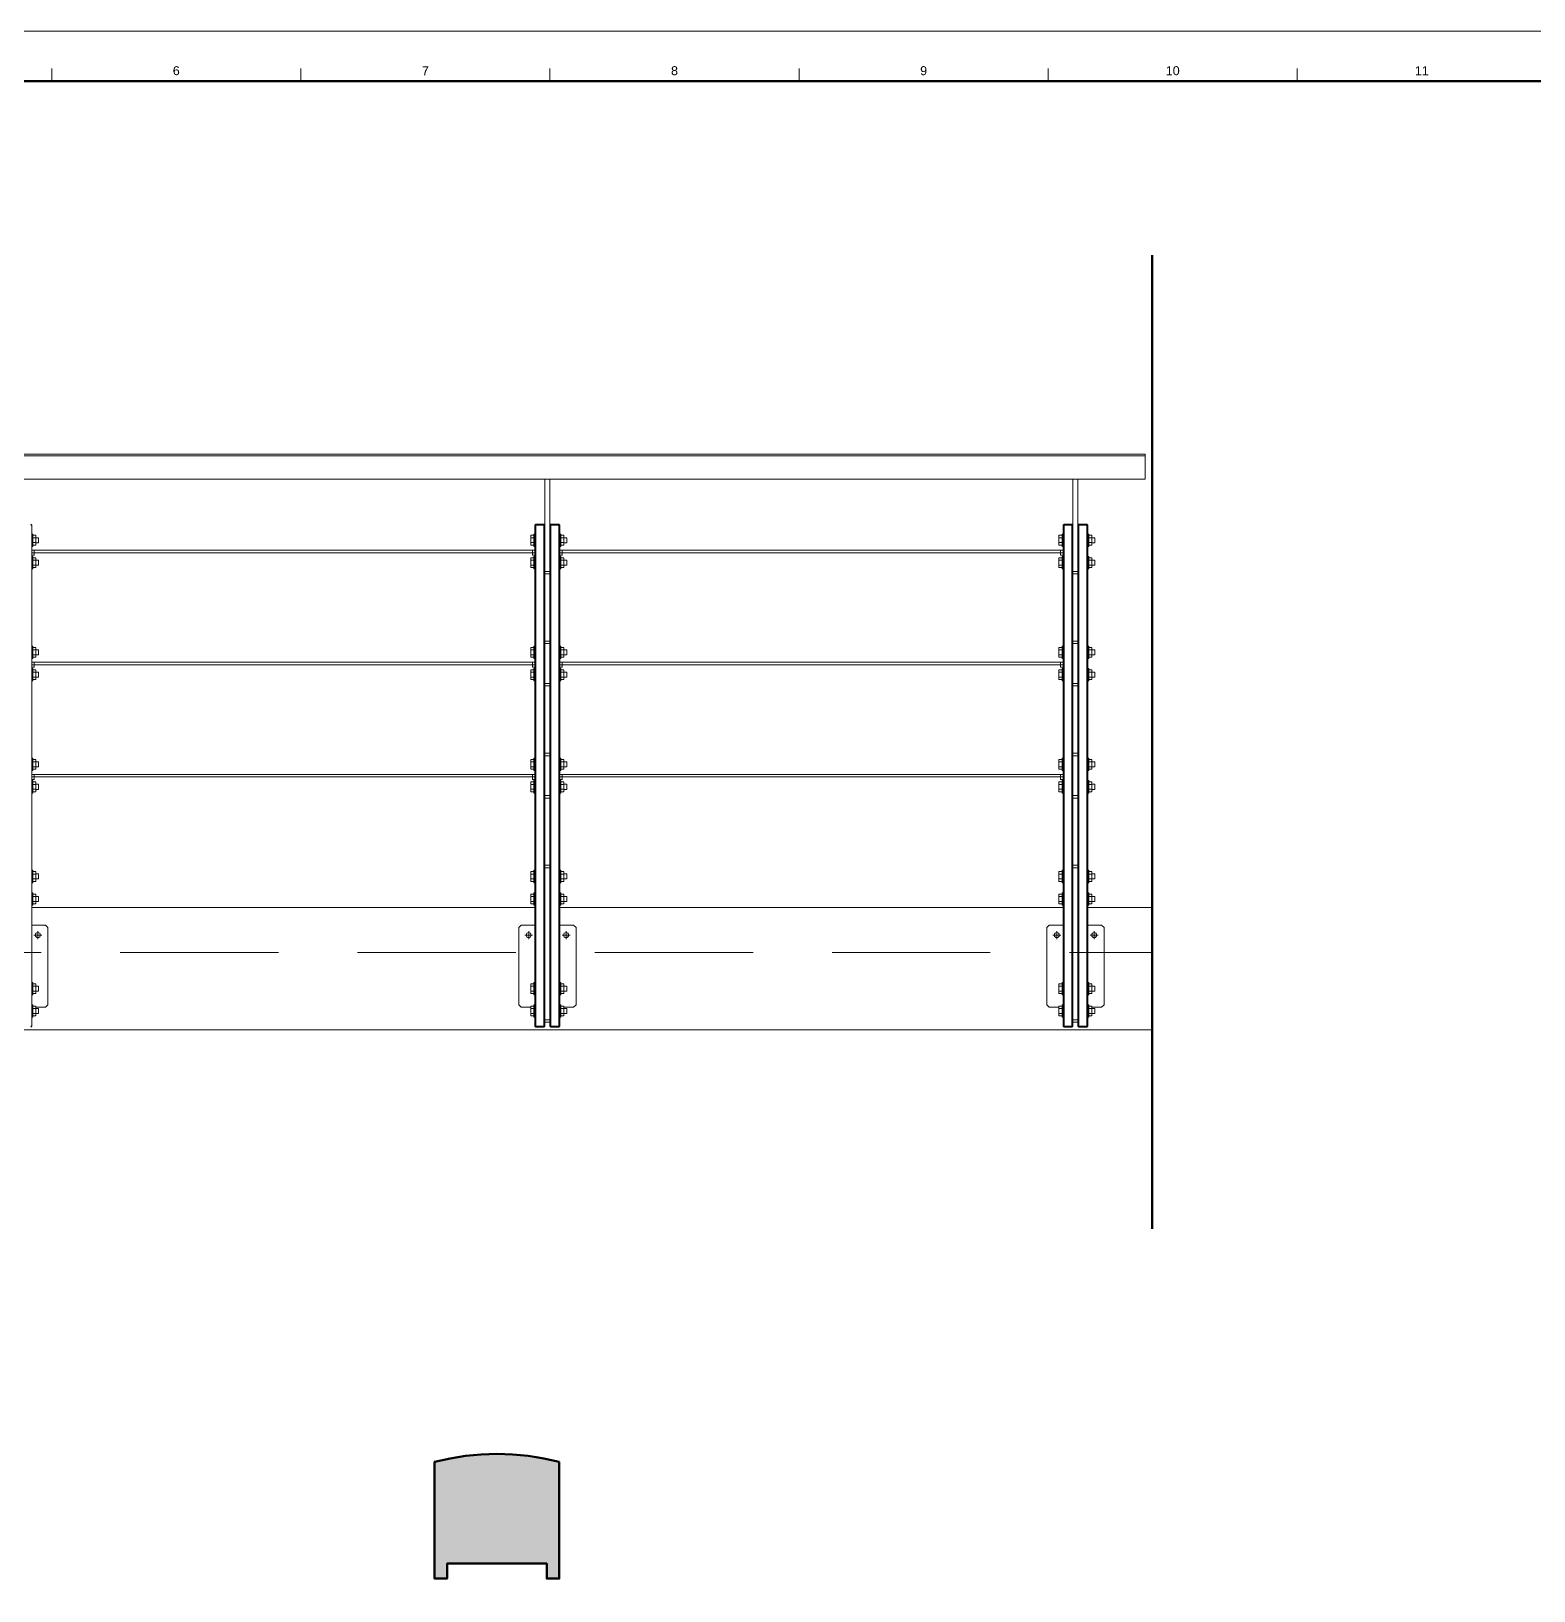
# Model space of a CAD drawing. Header units: millimetres. Extents: x -319 to 522, y -48 to 546.
# Drawn here: x -63.1 to 238.5, y 233.4 to 546.4 of the extents above; entities that cross this region are included whole.
import ezdxf
from ezdxf.enums import TextEntityAlignment as Align

# ---------------------------------------------------------------- set-up
doc = ezdxf.new("R2010")
doc.units = ezdxf.units.MM
doc.header["$LTSCALE"] = 2
doc.linetypes.add('HIDDEN', pattern=[9.525, 6.35, -3.175])
doc.layers.get('0').update_dxf_attribs({"color": 2, "true_color": 0xffff00})
for name, color, linetype, lineweight, true_color in [('010', 178, 'Continuous', 9, 0x000000), ('018', 178, 'Continuous', 18, 0x000000), ('050', 178, 'Continuous', 50, 0x000000), ('1_10front ... 013', 178, 'Continuous', 13, 0x000000), ('1_10front ... 050', 178, 'Continuous', 50, 0x000000), ('1_10front ... hd', 250, 'HIDDEN', 9, 0x323232)]:
    doc.layers.add(name, color=color, linetype=linetype, lineweight=lineweight, true_color=true_color)
doc.layers.add('G-ANNO-TEXT', color=178, linetype='Continuous', true_color=0x000000)
doc.styles.add('textstyle14', font='')
doc.styles.add('textstyle18', font='')
doc.styles.add('textstyle22', font='')
doc.styles.add('textstyle36', font='')
doc.styles.add('textstyle39', font='')
doc.styles.add('textstyle41', font='')
doc.styles.get('textstyle14').set_extended_font_data('Arial [Mono]')
doc.styles.get('textstyle18').set_extended_font_data('Arial [Mono]')
doc.styles.get('textstyle22').set_extended_font_data('Arial [Mono]')
doc.styles.get('textstyle36').set_extended_font_data('Arial [Mono]')
doc.styles.get('textstyle39').set_extended_font_data('Arial [Mono]')
doc.styles.get('textstyle41').set_extended_font_data('Arial [Mono]')

# ---------------------------------------------------------------- blocks, each defined once
blk = doc.blocks.new('title_block')
at = {"layer": '010', "color": 7, "true_color": 0xffffff}
blk.add_lwpolyline([(0, 594), (0, 0), (-841, 0), (-841, 594)], close=True, dxfattribs=at)
at = {"layer": '018', "color": 7, "true_color": 0xffffff}
for points in [[(-581, 586.5), (-581, 584)], [(-531, 586.5), (-531, 584)], [(-481, 586.5), (-481, 584)], [(-431, 586.5), (-431, 584)], [(-381, 586.5), (-381, 584)], [(-331, 586.5), (-331, 584)]]:
    blk.add_lwpolyline(points, dxfattribs=at)
at = {"layer": '050', "color": 7, "true_color": 0xffffff}
blk.add_lwpolyline([(-10, 584), (-10, 10), (-831, 10), (-831, 584)], close=True, dxfattribs=at)
at = {"layer": 'G-ANNO-TEXT'}
for s, style, p in [('6', 'textstyle22', (-556, 586.07)), ('7', 'textstyle18', (-506, 586.07)), ('8', 'textstyle14', (-456, 586.07)), ('9', 'textstyle36', (-406, 586.07)), ('10', 'textstyle39', (-356, 586.07)), ('11', 'textstyle41', (-306, 586.07))]:
    blk.add_text(s, height=1.8, dxfattribs=dict(at, style=style)).set_placement(p, align=Align.MIDDLE_CENTER)

msp = doc.modelspace()

# ---------------------------------------------------------------- hatches: boundary and pattern name
at = {"layer": '010', "true_color": 0x969696}
h = msp.add_hatch(color=252, dxfattribs=at)
edge = h.paths.add_edge_path(flags=0)
edge.add_arc((30.38, 210.84), 50, 75.5225, 104.4775)
edge.add_line((17.88, 259.25), (17.88, 235.84))
edge.add_line((17.88, 235.84), (20.38, 235.84))
edge.add_line((20.38, 235.84), (20.38, 238.84))
edge.add_line((20.38, 238.84), (40.38, 238.84))
edge.add_line((40.38, 238.84), (40.38, 235.84))
edge.add_line((40.38, 235.84), (42.88, 235.84))
edge.add_line((42.88, 235.84), (42.88, 259.25))

# ---------------------------------------------------------------- linework, layer by layer
at = {"layer": '050', "flags": 128}
msp.add_lwpolyline([(42.88, 259.25, 0.127017), (17.88, 259.25), (17.88, 235.84), (20.38, 235.84), (20.38, 238.84), (40.38, 238.84), (40.38, 235.84), (42.88, 235.84)], format="xyb", close=True, dxfattribs=at)
at = {"layer": '1_10front ... 013', "color": 0}
for p, q in [((-185.5, 461.5), (160.5, 461.5)), ((-185.5, 461.19), (160.5, 461.19)), ((160.5, 456.5), (160.5, 461.19)), ((-185.5, 456.5), (160.5, 456.5)), ((-65, 456.5), (40, 456.5)), ((-65, 456.5), (40, 456.5)), ((-65, 456.5), (40, 456.5)), ((40, 438), (40, 456.5)), ((41, 456.5), (40, 456.5)), ((41, 456.5), (146, 456.5)), ((41, 456.5), (146, 456.5)), ((41, 456.5), (146, 456.5)), ((41, 438), (41, 456.5)), ((146, 438), (146, 456.5)), ((147, 456.5), (146, 456.5)), ((147, 456.5), (160.5, 456.5)), ((147, 456.5), (160.5, 456.5)), ((147, 456.5), (160.5, 456.5)), ((147, 438), (147, 456.5)), ((160.5, 456.5), (160.5, 456.5)), ((-63, 447.3), (-63.2, 447.5)), ((-63.2, 447.3), (-63, 447.3)), ((-63, 346.7), (-63, 447.3)), ((-63, 445.5), (-62.8, 445.5)), ((-62.8, 444.25), (-62.8, 445.5)), ((-62.2, 445.24), (-62.8, 445.24)), ((-62.2, 444.74), (-62.8, 444.74)), ((-62.2, 444.74), (-62.2, 445.24)), ((-62.2, 444.75), (-61.6, 444.75)), ((-62.2, 444.74), (-62.2, 443.77)), ((-61.6, 444.75), (-61.6, 444.25)), ((37.16, 445.24), (37.8, 445.24)), ((37.16, 445.24), (37.16, 444.74)), ((37.16, 443.77), (37.16, 444.74)), ((37.16, 444.74), (37.8, 444.74)), ((37.8, 444.25), (37.8, 445.5)), ((37.8, 445.5), (38, 445.5)), ((38, 447.3), (38.2, 447.5)), ((38, 346.7), (38, 447.3)), ((38.2, 447.3), (38, 447.3)), ((38, 444.25), (38, 445.5)), ((38, 444.75), (38, 444.75)), ((38.2, 447.5), (39.8, 447.5)), ((38.2, 447.3), (38.2, 447.5)), ((38.2, 346.7), (38.2, 447.3)), ((38.2, 447.3), (39.8, 447.3)), ((39.8, 447.3), (39.8, 447.5)), ((40, 447.3), (39.8, 447.5)), ((39.8, 346.7), (39.8, 447.3)), ((39.8, 447.3), (40, 447.3)), ((41, 447.3), (41.2, 447.5)), ((41, 346.7), (41, 447.3)), ((41.2, 447.3), (41, 447.3)), ((41, 444.75), (41, 444.75)), ((42.8, 447.5), (41.2, 447.5)), ((41.2, 447.3), (41.2, 447.5)), ((42.8, 447.3), (41.2, 447.3)), ((41.2, 346.7), (41.2, 447.3)), ((43, 447.3), (42.8, 447.5)), ((42.8, 447.3), (42.8, 447.5)), ((42.8, 447.3), (43, 447.3)), ((42.8, 346.7), (42.8, 447.3)), ((43, 346.7), (43, 447.3)), ((43, 445.5), (43.2, 445.5)), ((43.2, 444.25), (43.2, 445.5)), ((43.8, 445.24), (43.2, 445.24)), ((43.8, 444.74), (43.2, 444.74)), ((43.8, 444.74), (43.8, 445.24)), ((43.8, 444.75), (44.4, 444.75)), ((43.8, 444.74), (43.8, 443.77)), ((44.4, 444.75), (44.4, 444.25)), ((143.16, 445.24), (143.8, 445.24)), ((143.16, 445.24), (143.16, 444.74)), ((143.16, 443.77), (143.16, 444.74)), ((143.16, 444.74), (143.8, 444.74)), ((143.8, 444.25), (143.8, 445.5)), ((143.8, 445.5), (144, 445.5)), ((144, 447.3), (144.2, 447.5)), ((144, 346.7), (144, 447.3)), ((144.2, 447.3), (144, 447.3)), ((144, 444.25), (144, 445.5)), ((144, 444.75), (144, 444.75)), ((144.2, 447.5), (145.8, 447.5)), ((144.2, 447.3), (144.2, 447.5)), ((144.2, 346.7), (144.2, 447.3)), ((144.2, 447.3), (145.8, 447.3)), ((145.8, 447.3), (145.8, 447.5)), ((146, 447.3), (145.8, 447.5)), ((145.8, 346.7), (145.8, 447.3)), ((145.8, 447.3), (146, 447.3)), ((147, 447.3), (147.2, 447.5)), ((147, 346.7), (147, 447.3)), ((147.2, 447.3), (147, 447.3)), ((147, 444.75), (147, 444.75)), ((148.8, 447.5), (147.2, 447.5)), ((147.2, 447.3), (147.2, 447.5)), ((148.8, 447.3), (147.2, 447.3)), ((147.2, 346.7), (147.2, 447.3)), ((149, 447.3), (148.8, 447.5)), ((148.8, 447.3), (148.8, 447.5)), ((148.8, 447.3), (149, 447.3)), ((148.8, 346.7), (148.8, 447.3)), ((149, 346.7), (149, 447.3)), ((149, 445.5), (149.2, 445.5)), ((149.2, 444.25), (149.2, 445.5)), ((149.8, 445.24), (149.2, 445.24)), ((149.8, 444.74), (149.2, 444.74)), ((149.8, 444.74), (149.8, 445.24)), ((149.8, 444.75), (150.4, 444.75)), ((149.8, 444.74), (149.8, 443.77)), ((150.4, 444.75), (150.4, 444.25)), ((-63, 443), (-62.8, 443)), ((-63, 442.25), (-62.5, 442.25)), ((-62.5, 441.75), (-63, 441.75)), ((-63, 441.25), (-63, 441.75)), ((-63, 441.75), (-62.5, 441.75)), ((-62.8, 443), (-62.8, 444.25)), ((-62.2, 443.77), (-62.8, 443.77)), ((-62.2, 443.27), (-62.8, 443.27)), ((-62.5, 442.25), (-62.5, 441.75)), ((-62.5, 441.75), (-62.5, 442.25)), ((37.5, 442.25), (-62.5, 442.25)), ((-62.5, 441.25), (-62.5, 441.75)), ((-62.5, 441.75), (37.5, 441.75)), ((-62.2, 443.27), (-62.2, 443.77)), ((-62.2, 443.75), (-61.6, 443.75)), ((-61.6, 444.25), (-61.6, 443.75)), ((37.16, 443.77), (37.8, 443.77)), ((37.16, 443.77), (37.16, 443.27)), ((37.16, 443.27), (37.8, 443.27)), ((38, 442.25), (37.5, 442.25)), ((37.5, 441.75), (37.5, 442.25)), ((37.5, 441.75), (37.5, 442.25)), ((37.5, 441.75), (38, 441.75)), ((37.5, 441.75), (37.5, 441.25)), ((38, 441.75), (37.5, 441.75)), ((37.8, 443), (37.8, 444.25)), ((37.8, 443), (38, 443)), ((38, 443), (38, 444.25)), ((38, 443.75), (38, 443.75)), ((41, 443.75), (41, 443.75)), ((41, 442.64), (41, 442.64)), ((41, 442.25), (41, 442.25)), ((41, 442.25), (41, 442.25)), ((41, 441.75), (41, 441.75)), ((41, 441.75), (41, 441.75)), ((43, 443), (43.2, 443)), ((43, 442.25), (43.5, 442.25)), ((43.5, 441.75), (43, 441.75)), ((43, 441.25), (43, 441.75)), ((43, 441.75), (43.5, 441.75)), ((43.2, 443), (43.2, 444.25)), ((43.8, 443.77), (43.2, 443.77)), ((43.8, 443.27), (43.2, 443.27)), ((43.5, 442.25), (43.5, 441.75)), ((43.5, 441.75), (43.5, 442.25)), ((143.5, 442.25), (43.5, 442.25)), ((43.5, 441.25), (43.5, 441.75)), ((43.5, 441.75), (143.5, 441.75)), ((43.8, 443.27), (43.8, 443.77)), ((43.8, 443.75), (44.4, 443.75)), ((44.4, 444.25), (44.4, 443.75)), ((143.16, 443.77), (143.8, 443.77)), ((143.16, 443.77), (143.16, 443.27)), ((143.16, 443.27), (143.8, 443.27)), ((144, 442.25), (143.5, 442.25)), ((143.5, 441.75), (143.5, 442.25)), ((143.5, 441.75), (143.5, 442.25)), ((143.5, 441.75), (144, 441.75)), ((143.5, 441.75), (143.5, 441.25)), ((144, 441.75), (143.5, 441.75)), ((143.8, 443), (143.8, 444.25)), ((143.8, 443), (144, 443)), ((144, 443), (144, 444.25)), ((144, 443.75), (144, 443.75)), ((147, 443.75), (147, 443.75)), ((147, 442.25), (147, 442.25)), ((147, 442.25), (147, 442.25)), ((147, 441.75), (147, 441.75)), ((147, 441.75), (147, 441.75)), ((149, 443), (149.2, 443)), ((149.2, 443), (149.2, 444.25)), ((149.8, 443.77), (149.2, 443.77)), ((149.8, 443.27), (149.2, 443.27)), ((149.8, 443.27), (149.8, 443.77)), ((149.8, 443.75), (150.4, 443.75)), ((150.4, 444.25), (150.4, 443.75)), ((-62.5, 441.25), (-63, 441.25)), ((-63, 441), (-62.8, 441)), ((-63, 438.5), (-62.8, 438.5)), ((-62.8, 439.76), (-62.8, 441)), ((-62.2, 440.74), (-62.8, 440.74)), ((-62.2, 440.25), (-62.8, 440.25)), ((-62.8, 438.5), (-62.8, 439.76)), ((-62.2, 439.26), (-62.8, 439.26)), ((-62.2, 438.77), (-62.8, 438.77)), ((-62.2, 440.25), (-62.2, 440.74)), ((-62.2, 440.25), (-62.2, 439.26)), ((-62.2, 440.25), (-61.6, 440.25)), ((-62.2, 438.77), (-62.2, 439.26)), ((-62.2, 439.25), (-61.6, 439.25)), ((-61.6, 440.25), (-61.6, 439.76)), ((-61.6, 439.76), (-61.6, 439.25)), ((37.16, 440.74), (37.8, 440.74)), ((37.16, 440.74), (37.16, 440.25)), ((37.16, 439.26), (37.16, 440.25)), ((37.16, 440.25), (37.8, 440.25)), ((37.16, 439.26), (37.8, 439.26)), ((37.16, 439.26), (37.16, 438.77)), ((37.16, 438.77), (37.8, 438.77)), ((37.5, 441.25), (38, 441.25)), ((37.8, 439.76), (37.8, 441)), ((37.8, 441), (38, 441)), ((37.8, 438.5), (37.8, 439.76)), ((37.8, 438.5), (38, 438.5)), ((38, 439.76), (38, 441)), ((38, 440.25), (38, 440.25)), ((38, 438.5), (38, 439.76)), ((38, 439.25), (38, 439.25)), ((41, 441.37), (41, 441.37)), ((41, 440.25), (41, 440.25)), ((41, 439.25), (41, 439.25)), ((43.5, 441.25), (43, 441.25)), ((43, 441), (43.2, 441)), ((43, 438.5), (43.2, 438.5)), ((43.2, 439.76), (43.2, 441)), ((43.8, 440.74), (43.2, 440.74)), ((43.8, 440.25), (43.2, 440.25)), ((43.2, 438.5), (43.2, 439.76)), ((43.8, 439.26), (43.2, 439.26)), ((43.8, 438.77), (43.2, 438.77)), ((43.8, 440.25), (43.8, 440.74)), ((43.8, 440.25), (43.8, 439.26)), ((43.8, 440.25), (44.4, 440.25)), ((43.8, 438.77), (43.8, 439.26)), ((43.8, 439.25), (44.4, 439.25)), ((44.4, 440.25), (44.4, 439.76)), ((44.4, 439.76), (44.4, 439.25)), ((143.16, 440.74), (143.8, 440.74)), ((143.16, 440.74), (143.16, 440.25)), ((143.16, 439.26), (143.16, 440.25)), ((143.16, 440.25), (143.8, 440.25)), ((143.16, 439.26), (143.8, 439.26)), ((143.16, 439.26), (143.16, 438.77)), ((143.16, 438.77), (143.8, 438.77)), ((143.5, 441.25), (144, 441.25)), ((143.8, 439.76), (143.8, 441)), ((143.8, 441), (144, 441)), ((143.8, 438.5), (143.8, 439.76)), ((143.8, 438.5), (144, 438.5)), ((144, 439.76), (144, 441)), ((144, 440.25), (144, 440.25)), ((144, 438.5), (144, 439.76)), ((144, 439.25), (144, 439.25)), ((147, 440.25), (147, 440.25)), ((147, 439.25), (147, 439.25)), ((149, 441), (149.2, 441)), ((149, 438.5), (149.2, 438.5)), ((149.2, 439.76), (149.2, 441)), ((149.8, 440.74), (149.2, 440.74)), ((149.8, 440.25), (149.2, 440.25)), ((149.2, 438.5), (149.2, 439.76)), ((149.8, 439.26), (149.2, 439.26)), ((149.8, 438.77), (149.2, 438.77)), ((149.8, 440.25), (149.8, 440.74)), ((149.8, 440.25), (149.8, 439.26)), ((149.8, 440.25), (150.4, 440.25)), ((149.8, 438.77), (149.8, 439.26)), ((149.8, 439.25), (150.4, 439.25)), ((150.4, 440.25), (150.4, 439.76)), ((150.4, 439.76), (150.4, 439.25)), ((40, 423.51), (40, 438)), ((41, 438), (40, 438)), ((41, 437.5), (40, 437.5)), ((41, 438), (41, 437.5)), ((146, 423.51), (146, 438)), ((147, 438), (146, 438)), ((147, 437.5), (146, 437.5)), ((147, 438), (147, 437.5)), ((-63, 423), (-62.8, 423)), ((-62.8, 421.75), (-62.8, 423)), ((-62.2, 422.74), (-62.8, 422.74)), ((-62.2, 422.25), (-62.2, 422.74)), ((37.16, 422.74), (37.8, 422.74)), ((37.16, 422.74), (37.16, 422.25)), ((37.8, 421.75), (37.8, 423)), ((37.8, 423), (38, 423)), ((38, 421.75), (38, 423)), ((40, 424), (41, 424)), ((40, 415.5), (40, 423.51)), ((40, 423.51), (41, 423.51)), ((41, 423.51), (41, 424)), ((41, 415.5), (41, 423.51)), ((43, 423), (43.2, 423)), ((43.2, 421.75), (43.2, 423)), ((43.8, 422.74), (43.2, 422.74)), ((43.8, 422.25), (43.8, 422.74)), ((143.16, 422.74), (143.8, 422.74)), ((143.16, 422.74), (143.16, 422.25)), ((143.8, 421.75), (143.8, 423)), ((143.8, 423), (144, 423)), ((144, 421.75), (144, 423)), ((146, 424), (147, 424)), ((146, 415.5), (146, 423.51)), ((146, 423.51), (147, 423.51)), ((147, 423.51), (147, 424)), ((147, 415.5), (147, 423.51)), ((149, 423), (149.2, 423)), ((149.2, 421.75), (149.2, 423)), ((149.8, 422.74), (149.2, 422.74)), ((149.8, 422.25), (149.8, 422.74)), ((-63, 420.51), (-62.8, 420.51)), ((-63, 419.76), (-62.5, 419.76)), ((-62.2, 422.25), (-62.8, 422.25)), ((-62.8, 420.51), (-62.8, 421.75)), ((-62.2, 421.26), (-62.8, 421.26)), ((-62.2, 420.77), (-62.8, 420.77)), ((-62.5, 419.76), (-62.5, 419.26)), ((-62.5, 419.26), (-62.5, 419.76)), ((37.5, 419.76), (-62.5, 419.76)), ((-62.2, 422.26), (-61.6, 422.26)), ((-62.2, 422.25), (-62.2, 421.26)), ((-62.2, 420.77), (-62.2, 421.26)), ((-62.2, 421.25), (-61.6, 421.25)), ((-61.6, 422.26), (-61.6, 421.75)), ((-61.6, 421.75), (-61.6, 421.25)), ((37.16, 421.26), (37.16, 422.25)), ((37.16, 422.25), (37.8, 422.25)), ((37.16, 421.26), (37.8, 421.26)), ((37.16, 421.26), (37.16, 420.77)), ((37.16, 420.77), (37.8, 420.77)), ((38, 419.76), (37.5, 419.76)), ((37.5, 419.26), (37.5, 419.76)), ((37.5, 419.26), (37.5, 419.76)), ((37.8, 420.51), (37.8, 421.75)), ((37.8, 420.51), (38, 420.51)), ((38, 422.26), (38, 422.26)), ((38, 420.51), (38, 421.75)), ((38, 421.25), (38, 421.25)), ((41, 422.26), (41, 422.26)), ((41, 421.25), (41, 421.25)), ((41, 420.14), (41, 420.14)), ((41, 419.76), (41, 419.76)), ((41, 419.76), (41, 419.76)), ((43, 420.51), (43.2, 420.51)), ((43, 419.76), (43.5, 419.76)), ((43.8, 422.25), (43.2, 422.25)), ((43.2, 420.51), (43.2, 421.75)), ((43.8, 421.26), (43.2, 421.26)), ((43.8, 420.77), (43.2, 420.77)), ((43.5, 419.76), (43.5, 419.26)), ((43.5, 419.26), (43.5, 419.76)), ((143.5, 419.76), (43.5, 419.76)), ((43.8, 422.26), (44.4, 422.26)), ((43.8, 422.25), (43.8, 421.26)), ((43.8, 420.77), (43.8, 421.26)), ((43.8, 421.25), (44.4, 421.25)), ((44.4, 422.26), (44.4, 421.75)), ((44.4, 421.75), (44.4, 421.25)), ((143.16, 421.26), (143.16, 422.25)), ((143.16, 422.25), (143.8, 422.25)), ((143.16, 421.26), (143.8, 421.26)), ((143.16, 421.26), (143.16, 420.77)), ((143.16, 420.77), (143.8, 420.77)), ((144, 419.76), (143.5, 419.76)), ((143.5, 419.26), (143.5, 419.76)), ((143.5, 419.26), (143.5, 419.76)), ((143.8, 420.51), (143.8, 421.75)), ((143.8, 420.51), (144, 420.51)), ((144, 422.26), (144, 422.26)), ((144, 420.51), (144, 421.75)), ((144, 421.25), (144, 421.25)), ((147, 422.26), (147, 422.26)), ((147, 421.25), (147, 421.25)), ((147, 419.76), (147, 419.76)), ((147, 419.76), (147, 419.76)), ((149, 420.51), (149.2, 420.51)), ((149.8, 422.25), (149.2, 422.25)), ((149.2, 420.51), (149.2, 421.75)), ((149.8, 421.26), (149.2, 421.26)), ((149.8, 420.77), (149.2, 420.77)), ((149.8, 422.26), (150.4, 422.26)), ((149.8, 422.25), (149.8, 421.26)), ((149.8, 420.77), (149.8, 421.26)), ((149.8, 421.25), (150.4, 421.25)), ((150.4, 422.26), (150.4, 421.75)), ((150.4, 421.75), (150.4, 421.25)), ((-62.5, 419.26), (-63, 419.26)), ((-63, 418.75), (-63, 419.26)), ((-63, 419.26), (-62.5, 419.26)), ((-62.5, 418.75), (-63, 418.75)), ((-63, 418.5), (-62.8, 418.5)), ((-62.8, 417.25), (-62.8, 418.5)), ((-62.2, 418.24), (-62.8, 418.24)), ((-62.2, 417.74), (-62.8, 417.74)), ((-62.8, 416), (-62.8, 417.25)), ((-62.2, 416.76), (-62.8, 416.76)), ((-62.5, 418.75), (-62.5, 419.26)), ((-62.5, 419.26), (37.5, 419.26)), ((-62.2, 417.74), (-62.2, 418.24)), ((-62.2, 417.75), (-61.6, 417.75)), ((-62.2, 417.74), (-62.2, 416.76)), ((-62.2, 416.27), (-62.2, 416.76)), ((-62.2, 416.76), (-61.6, 416.76)), ((-61.6, 417.75), (-61.6, 417.25)), ((-61.6, 417.25), (-61.6, 416.76)), ((37.16, 418.24), (37.8, 418.24)), ((37.16, 418.24), (37.16, 417.74)), ((37.16, 416.76), (37.16, 417.74)), ((37.16, 417.74), (37.8, 417.74)), ((37.16, 416.76), (37.8, 416.76)), ((37.16, 416.76), (37.16, 416.27)), ((37.5, 419.26), (38, 419.26)), ((37.5, 419.26), (37.5, 418.75)), ((38, 419.26), (37.5, 419.26)), ((37.5, 418.75), (38, 418.75)), ((37.8, 417.25), (37.8, 418.5)), ((37.8, 418.5), (38, 418.5)), ((37.8, 416), (37.8, 417.25)), ((38, 417.25), (38, 418.5)), ((38, 417.75), (38, 417.75)), ((38, 416), (38, 417.25)), ((38, 416.76), (38, 416.76)), ((41, 419.26), (41, 419.26)), ((41, 419.26), (41, 419.26)), ((41, 418.87), (41, 418.87)), ((41, 417.75), (41, 417.75)), ((41, 416.76), (41, 416.76)), ((43.5, 419.26), (43, 419.26)), ((43, 418.75), (43, 419.26)), ((43, 419.26), (43.5, 419.26)), ((43.5, 418.75), (43, 418.75)), ((43, 418.5), (43.2, 418.5)), ((43.2, 417.25), (43.2, 418.5)), ((43.8, 418.24), (43.2, 418.24)), ((43.8, 417.74), (43.2, 417.74)), ((43.2, 416), (43.2, 417.25)), ((43.8, 416.76), (43.2, 416.76)), ((43.5, 418.75), (43.5, 419.26)), ((43.5, 419.26), (143.5, 419.26)), ((43.8, 417.74), (43.8, 418.24)), ((43.8, 417.75), (44.4, 417.75)), ((43.8, 417.74), (43.8, 416.76)), ((43.8, 416.27), (43.8, 416.76)), ((43.8, 416.76), (44.4, 416.76)), ((44.4, 417.75), (44.4, 417.25)), ((44.4, 417.25), (44.4, 416.76)), ((143.16, 418.24), (143.8, 418.24)), ((143.16, 418.24), (143.16, 417.74)), ((143.16, 416.76), (143.16, 417.74)), ((143.16, 417.74), (143.8, 417.74)), ((143.16, 416.76), (143.8, 416.76)), ((143.16, 416.76), (143.16, 416.27)), ((143.5, 419.26), (144, 419.26)), ((143.5, 419.26), (143.5, 418.75)), ((144, 419.26), (143.5, 419.26)), ((143.5, 418.75), (144, 418.75)), ((143.8, 417.25), (143.8, 418.5)), ((143.8, 418.5), (144, 418.5)), ((143.8, 416), (143.8, 417.25)), ((144, 417.25), (144, 418.5)), ((144, 417.75), (144, 417.75)), ((144, 416), (144, 417.25)), ((144, 416.76), (144, 416.76)), ((147, 419.26), (147, 419.26)), ((147, 419.26), (147, 419.26)), ((147, 417.75), (147, 417.75)), ((147, 416.76), (147, 416.76)), ((149, 418.5), (149.2, 418.5)), ((149.2, 417.25), (149.2, 418.5)), ((149.8, 418.24), (149.2, 418.24)), ((149.8, 417.74), (149.2, 417.74)), ((149.2, 416), (149.2, 417.25)), ((149.8, 416.76), (149.2, 416.76)), ((149.8, 417.74), (149.8, 418.24)), ((149.8, 417.75), (150.4, 417.75)), ((149.8, 417.74), (149.8, 416.76)), ((149.8, 416.27), (149.8, 416.76)), ((149.8, 416.76), (150.4, 416.76)), ((150.4, 417.75), (150.4, 417.25)), ((150.4, 417.25), (150.4, 416.76)), ((-63, 416), (-62.8, 416)), ((-62.2, 416.27), (-62.8, 416.27)), ((37.16, 416.27), (37.8, 416.27)), ((37.8, 416), (38, 416)), ((40, 401), (40, 415.5)), ((40, 415.5), (41, 415.5)), ((40, 415.01), (41, 415.01)), ((41, 415.5), (41, 415.01)), ((43, 416), (43.2, 416)), ((43.8, 416.27), (43.2, 416.27)), ((143.16, 416.27), (143.8, 416.27)), ((143.8, 416), (144, 416)), ((146, 401), (146, 415.5)), ((146, 415.5), (147, 415.5)), ((146, 415.01), (147, 415.01)), ((147, 415.5), (147, 415.01)), ((149, 416), (149.2, 416)), ((149.8, 416.27), (149.2, 416.27)), ((40, 401.5), (41, 401.5)), ((40, 393), (40, 401)), ((40, 401), (41, 401)), ((41, 401), (41, 401.5)), ((41, 393), (41, 401)), ((146, 401.5), (147, 401.5)), ((146, 393), (146, 401)), ((146, 401), (147, 401)), ((147, 401), (147, 401.5)), ((147, 393), (147, 401)), ((-63, 400.5), (-62.8, 400.5)), ((-63, 398), (-62.8, 398)), ((-62.8, 399.25), (-62.8, 400.5)), ((-62.2, 400.24), (-62.8, 400.24)), ((-62.2, 399.75), (-62.8, 399.75)), ((-62.8, 398), (-62.8, 399.25)), ((-62.2, 398.76), (-62.8, 398.76)), ((-62.2, 398.27), (-62.8, 398.27)), ((-62.2, 399.75), (-62.2, 400.24)), ((-62.2, 399.75), (-62.2, 398.76)), ((-62.2, 399.75), (-61.6, 399.75)), ((-62.2, 398.27), (-62.2, 398.76)), ((-62.2, 398.76), (-61.6, 398.76)), ((-61.6, 399.75), (-61.6, 399.25)), ((-61.6, 399.25), (-61.6, 398.76)), ((37.16, 400.24), (37.8, 400.24)), ((37.16, 400.24), (37.16, 399.75)), ((37.16, 398.76), (37.16, 399.75)), ((37.16, 399.75), (37.8, 399.75)), ((37.16, 398.76), (37.8, 398.76)), ((37.16, 398.76), (37.16, 398.27)), ((37.16, 398.27), (37.8, 398.27)), ((37.8, 399.25), (37.8, 400.5)), ((37.8, 400.5), (38, 400.5)), ((37.8, 398), (37.8, 399.25)), ((37.8, 398), (38, 398)), ((38, 399.25), (38, 400.5)), ((38, 399.75), (38, 399.75)), ((38, 398), (38, 399.25)), ((38, 398.76), (38, 398.76)), ((41, 399.75), (41, 399.75)), ((41, 398.76), (41, 398.76)), ((41, 397.64), (41, 397.64)), ((43, 400.5), (43.2, 400.5)), ((43, 398), (43.2, 398)), ((43.2, 399.25), (43.2, 400.5)), ((43.8, 400.24), (43.2, 400.24)), ((43.8, 399.75), (43.2, 399.75)), ((43.2, 398), (43.2, 399.25)), ((43.8, 398.76), (43.2, 398.76)), ((43.8, 398.27), (43.2, 398.27)), ((43.8, 399.75), (43.8, 400.24)), ((43.8, 399.75), (43.8, 398.76)), ((43.8, 399.75), (44.4, 399.75)), ((43.8, 398.27), (43.8, 398.76)), ((43.8, 398.76), (44.4, 398.76)), ((44.4, 399.75), (44.4, 399.25)), ((44.4, 399.25), (44.4, 398.76)), ((143.16, 400.24), (143.8, 400.24)), ((143.16, 400.24), (143.16, 399.75)), ((143.16, 398.76), (143.16, 399.75)), ((143.16, 399.75), (143.8, 399.75)), ((143.16, 398.76), (143.8, 398.76)), ((143.16, 398.76), (143.16, 398.27)), ((143.16, 398.27), (143.8, 398.27)), ((143.8, 399.25), (143.8, 400.5)), ((143.8, 400.5), (144, 400.5)), ((143.8, 398), (143.8, 399.25)), ((143.8, 398), (144, 398)), ((144, 399.25), (144, 400.5)), ((144, 399.75), (144, 399.75)), ((144, 398), (144, 399.25)), ((144, 398.76), (144, 398.76)), ((147, 399.75), (147, 399.75)), ((147, 398.76), (147, 398.76)), ((149, 400.5), (149.2, 400.5)), ((149, 398), (149.2, 398)), ((149.2, 399.25), (149.2, 400.5)), ((149.8, 400.24), (149.2, 400.24)), ((149.8, 399.75), (149.2, 399.75)), ((149.2, 398), (149.2, 399.25)), ((149.8, 398.76), (149.2, 398.76)), ((149.8, 398.27), (149.2, 398.27)), ((149.8, 399.75), (149.8, 400.24)), ((149.8, 399.75), (149.8, 398.76)), ((149.8, 399.75), (150.4, 399.75)), ((149.8, 398.27), (149.8, 398.76)), ((149.8, 398.76), (150.4, 398.76)), ((150.4, 399.75), (150.4, 399.25)), ((150.4, 399.25), (150.4, 398.76)), ((-63, 397.25), (-62.5, 397.25)), ((-62.5, 396.75), (-63, 396.75)), ((-63, 396.25), (-63, 396.75)), ((-63, 396.75), (-62.5, 396.75)), ((-62.5, 396.25), (-63, 396.25)), ((-63, 396.01), (-62.8, 396.01)), ((-62.8, 394.76), (-62.8, 396.01)), ((-62.2, 395.74), (-62.8, 395.74)), ((-62.2, 395.25), (-62.8, 395.25)), ((-62.8, 393.51), (-62.8, 394.76)), ((-62.5, 397.25), (-62.5, 396.75)), ((-62.5, 396.75), (-62.5, 397.25)), ((37.5, 397.25), (-62.5, 397.25)), ((-62.5, 396.25), (-62.5, 396.75)), ((-62.5, 396.75), (37.5, 396.75)), ((-62.2, 395.25), (-62.2, 395.74)), ((-62.2, 395.26), (-61.6, 395.26)), ((-62.2, 395.25), (-62.2, 394.26)), ((-61.6, 395.26), (-61.6, 394.76)), ((-61.6, 394.76), (-61.6, 394.25)), ((37.16, 395.74), (37.8, 395.74)), ((37.16, 395.74), (37.16, 395.25)), ((37.16, 394.26), (37.16, 395.25)), ((37.16, 395.25), (37.8, 395.25)), ((38, 397.25), (37.5, 397.25)), ((37.5, 396.75), (37.5, 397.25)), ((37.5, 396.75), (37.5, 397.25)), ((37.5, 396.75), (38, 396.75)), ((37.5, 396.75), (37.5, 396.25)), ((38, 396.75), (37.5, 396.75)), ((37.5, 396.25), (38, 396.25)), ((37.8, 394.76), (37.8, 396.01)), ((37.8, 396.01), (38, 396.01)), ((37.8, 393.51), (37.8, 394.76)), ((38, 394.76), (38, 396.01)), ((38, 395.26), (38, 395.26)), ((38, 393.51), (38, 394.76)), ((41, 397.25), (41, 397.25)), ((41, 397.25), (41, 397.25)), ((41, 396.75), (41, 396.75)), ((41, 396.75), (41, 396.75)), ((41, 396.37), (41, 396.37)), ((41, 395.26), (41, 395.26)), ((43, 397.25), (43.5, 397.25)), ((43.5, 396.75), (43, 396.75)), ((43, 396.25), (43, 396.75)), ((43, 396.75), (43.5, 396.75)), ((43.5, 396.25), (43, 396.25)), ((43, 396.01), (43.2, 396.01)), ((43.2, 394.76), (43.2, 396.01)), ((43.8, 395.74), (43.2, 395.74)), ((43.8, 395.25), (43.2, 395.25)), ((43.2, 393.51), (43.2, 394.76)), ((43.5, 397.25), (43.5, 396.75)), ((43.5, 396.75), (43.5, 397.25)), ((143.5, 397.25), (43.5, 397.25)), ((43.5, 396.25), (43.5, 396.75)), ((43.5, 396.75), (143.5, 396.75)), ((43.8, 395.25), (43.8, 395.74)), ((43.8, 395.26), (44.4, 395.26)), ((43.8, 395.25), (43.8, 394.26)), ((44.4, 395.26), (44.4, 394.76)), ((44.4, 394.76), (44.4, 394.25)), ((143.16, 395.74), (143.8, 395.74)), ((143.16, 395.74), (143.16, 395.25)), ((143.16, 394.26), (143.16, 395.25)), ((143.16, 395.25), (143.8, 395.25)), ((144, 397.25), (143.5, 397.25)), ((143.5, 396.75), (143.5, 397.25)), ((143.5, 396.75), (143.5, 397.25)), ((143.5, 396.75), (144, 396.75)), ((143.5, 396.75), (143.5, 396.25)), ((144, 396.75), (143.5, 396.75)), ((143.5, 396.25), (144, 396.25)), ((143.8, 394.76), (143.8, 396.01)), ((143.8, 396.01), (144, 396.01)), ((143.8, 393.51), (143.8, 394.76)), ((144, 394.76), (144, 396.01)), ((144, 395.26), (144, 395.26)), ((144, 393.51), (144, 394.76)), ((147, 397.25), (147, 397.25)), ((147, 397.25), (147, 397.25)), ((147, 396.75), (147, 396.75)), ((147, 396.75), (147, 396.75)), ((147, 395.26), (147, 395.26)), ((149, 396.01), (149.2, 396.01)), ((149.2, 394.76), (149.2, 396.01)), ((149.8, 395.74), (149.2, 395.74)), ((149.8, 395.25), (149.2, 395.25)), ((149.2, 393.51), (149.2, 394.76)), ((149.8, 395.25), (149.8, 395.74)), ((149.8, 395.26), (150.4, 395.26)), ((149.8, 395.25), (149.8, 394.26)), ((150.4, 395.26), (150.4, 394.76)), ((150.4, 394.76), (150.4, 394.25)), ((-63, 393.51), (-62.8, 393.51)), ((-62.2, 394.26), (-62.8, 394.26)), ((-62.2, 393.77), (-62.8, 393.77)), ((-62.2, 393.77), (-62.2, 394.26)), ((-62.2, 394.25), (-61.6, 394.25)), ((37.16, 394.26), (37.8, 394.26)), ((37.16, 394.26), (37.16, 393.77)), ((37.16, 393.77), (37.8, 393.77)), ((37.8, 393.51), (38, 393.51)), ((38, 394.25), (38, 394.25)), ((40, 378.51), (40, 393)), ((40, 393), (41, 393)), ((40, 392.5), (41, 392.5)), ((41, 394.25), (41, 394.25)), ((41, 393), (41, 392.5)), ((43, 393.51), (43.2, 393.51)), ((43.8, 394.26), (43.2, 394.26)), ((43.8, 393.77), (43.2, 393.77)), ((43.8, 393.77), (43.8, 394.26)), ((43.8, 394.25), (44.4, 394.25)), ((143.16, 394.26), (143.8, 394.26)), ((143.16, 394.26), (143.16, 393.77)), ((143.16, 393.77), (143.8, 393.77)), ((143.8, 393.51), (144, 393.51)), ((144, 394.25), (144, 394.25)), ((146, 378.51), (146, 393)), ((146, 393), (147, 393)), ((146, 392.5), (147, 392.5)), ((147, 394.25), (147, 394.25)), ((147, 393), (147, 392.5)), ((149, 393.51), (149.2, 393.51)), ((149.8, 394.26), (149.2, 394.26)), ((149.8, 393.77), (149.2, 393.77)), ((149.8, 393.77), (149.8, 394.26)), ((149.8, 394.25), (150.4, 394.25)), ((40, 379.01), (41, 379.01)), ((41, 378.51), (41, 379.01)), ((146, 379.01), (147, 379.01)), ((147, 378.51), (147, 379.01)), ((-63, 378.01), (-62.8, 378.01)), ((-62.8, 376.76), (-62.8, 378.01)), ((-62.2, 377.74), (-62.8, 377.74)), ((-62.2, 377.25), (-62.8, 377.25)), ((-62.8, 375.51), (-62.8, 376.76)), ((-62.2, 376.26), (-62.8, 376.26)), ((-62.2, 375.77), (-62.8, 375.77)), ((-62.2, 377.25), (-62.2, 377.74)), ((-62.2, 377.26), (-61.6, 377.26)), ((-62.2, 377.25), (-62.2, 376.26)), ((-62.2, 375.77), (-62.2, 376.26)), ((-62.2, 376.26), (-61.6, 376.26)), ((-61.6, 377.26), (-61.6, 376.76)), ((-61.6, 376.76), (-61.6, 376.26)), ((37.16, 377.74), (37.8, 377.74)), ((37.16, 377.74), (37.16, 377.25)), ((37.16, 376.26), (37.16, 377.25)), ((37.16, 377.25), (37.8, 377.25)), ((37.16, 376.26), (37.8, 376.26)), ((37.16, 376.26), (37.16, 375.77)), ((37.16, 375.77), (37.8, 375.77)), ((37.8, 376.76), (37.8, 378.01)), ((37.8, 378.01), (38, 378.01)), ((37.8, 375.51), (37.8, 376.76)), ((38, 376.76), (38, 378.01)), ((38, 377.26), (38, 377.26)), ((38, 375.51), (38, 376.76)), ((38, 376.26), (38, 376.26)), ((40, 348.01), (40, 378.51)), ((40, 378.51), (41, 378.51)), ((41, 348.01), (41, 378.51)), ((41, 377.26), (41, 377.26)), ((41, 376.26), (41, 376.26)), ((43, 378.01), (43.2, 378.01)), ((43.2, 376.76), (43.2, 378.01)), ((43.8, 377.74), (43.2, 377.74)), ((43.8, 377.25), (43.2, 377.25)), ((43.2, 375.51), (43.2, 376.76)), ((43.8, 376.26), (43.2, 376.26)), ((43.8, 375.77), (43.2, 375.77)), ((43.8, 377.25), (43.8, 377.74)), ((43.8, 377.26), (44.4, 377.26)), ((43.8, 377.25), (43.8, 376.26)), ((43.8, 375.77), (43.8, 376.26)), ((43.8, 376.26), (44.4, 376.26)), ((44.4, 377.26), (44.4, 376.76)), ((44.4, 376.76), (44.4, 376.26)), ((143.16, 377.74), (143.8, 377.74)), ((143.16, 377.74), (143.16, 377.25)), ((143.16, 376.26), (143.16, 377.25)), ((143.16, 377.25), (143.8, 377.25)), ((143.16, 376.26), (143.8, 376.26)), ((143.16, 376.26), (143.16, 375.77)), ((143.16, 375.77), (143.8, 375.77)), ((143.8, 376.76), (143.8, 378.01)), ((143.8, 378.01), (144, 378.01)), ((143.8, 375.51), (143.8, 376.76)), ((144, 376.76), (144, 378.01)), ((144, 377.26), (144, 377.26)), ((144, 375.51), (144, 376.76)), ((144, 376.26), (144, 376.26)), ((146, 348.01), (146, 378.51)), ((146, 378.51), (147, 378.51)), ((147, 348.01), (147, 378.51)), ((147, 377.26), (147, 377.26)), ((147, 376.26), (147, 376.26)), ((149, 378.01), (149.2, 378.01)), ((149.2, 376.76), (149.2, 378.01)), ((149.8, 377.74), (149.2, 377.74)), ((149.8, 377.25), (149.2, 377.25)), ((149.2, 375.51), (149.2, 376.76)), ((149.8, 376.26), (149.2, 376.26)), ((149.8, 375.77), (149.2, 375.77)), ((149.8, 377.25), (149.8, 377.74)), ((149.8, 377.26), (150.4, 377.26)), ((149.8, 377.25), (149.8, 376.26)), ((149.8, 375.77), (149.8, 376.26)), ((149.8, 376.26), (150.4, 376.26)), ((150.4, 377.26), (150.4, 376.76)), ((150.4, 376.76), (150.4, 376.26)), ((-63, 375.51), (-62.8, 375.51)), ((-63, 373.5), (-62.8, 373.5)), ((-62.8, 372.25), (-62.8, 373.5)), ((-62.2, 373.24), (-62.8, 373.24)), ((-62.2, 372.74), (-62.8, 372.74)), ((-62.2, 372.74), (-62.2, 373.24)), ((-62.2, 372.75), (-61.6, 372.75)), ((-62.2, 372.74), (-62.2, 371.76)), ((-61.6, 372.75), (-61.6, 372.25)), ((37.16, 373.24), (37.8, 373.24)), ((37.16, 373.24), (37.16, 372.74)), ((37.16, 371.76), (37.16, 372.74)), ((37.16, 372.74), (37.8, 372.74)), ((37.8, 375.51), (38, 375.51)), ((37.8, 372.25), (37.8, 373.5)), ((37.8, 373.5), (38, 373.5)), ((38, 372.25), (38, 373.5)), ((38, 372.75), (38, 372.75)), ((41, 372.75), (41, 372.75)), ((43, 375.51), (43.2, 375.51)), ((43, 373.5), (43.2, 373.5)), ((43.2, 372.25), (43.2, 373.5)), ((43.8, 373.24), (43.2, 373.24)), ((43.8, 372.74), (43.2, 372.74)), ((43.8, 372.74), (43.8, 373.24)), ((43.8, 372.75), (44.4, 372.75)), ((43.8, 372.74), (43.8, 371.76)), ((44.4, 372.75), (44.4, 372.25)), ((143.16, 373.24), (143.8, 373.24)), ((143.16, 373.24), (143.16, 372.74)), ((143.16, 371.76), (143.16, 372.74)), ((143.16, 372.74), (143.8, 372.74)), ((143.8, 375.51), (144, 375.51)), ((143.8, 372.25), (143.8, 373.5)), ((143.8, 373.5), (144, 373.5)), ((144, 372.25), (144, 373.5)), ((144, 372.75), (144, 372.75)), ((147, 372.75), (147, 372.75)), ((149, 375.51), (149.2, 375.51)), ((149, 373.5), (149.2, 373.5)), ((149.2, 372.25), (149.2, 373.5)), ((149.8, 373.24), (149.2, 373.24)), ((149.8, 372.74), (149.2, 372.74)), ((149.8, 372.74), (149.8, 373.24)), ((149.8, 372.75), (150.4, 372.75)), ((149.8, 372.74), (149.8, 371.76)), ((150.4, 372.75), (150.4, 372.25)), ((-63, 371), (-62.8, 371)), ((-63, 370.5), (38, 370.5)), ((-62.8, 371), (-62.8, 372.25)), ((-62.2, 371.76), (-62.8, 371.76)), ((-62.2, 371.27), (-62.8, 371.27)), ((-62.2, 371.27), (-62.2, 371.76)), ((-62.2, 371.75), (-61.6, 371.75)), ((-61.6, 372.25), (-61.6, 371.75)), ((37.16, 371.76), (37.8, 371.76)), ((37.16, 371.76), (37.16, 371.27)), ((37.16, 371.27), (37.8, 371.27)), ((37.8, 371), (37.8, 372.25)), ((37.8, 371), (38, 371)), ((38, 371), (38, 372.25)), ((38, 371.75), (38, 371.75)), ((41, 371.75), (41, 371.75)), ((41, 370.5), (41, 370.5)), ((43, 371), (43.2, 371)), ((43, 370.5), (144, 370.5)), ((43.2, 371), (43.2, 372.25)), ((43.8, 371.76), (43.2, 371.76)), ((43.8, 371.27), (43.2, 371.27)), ((43.8, 371.27), (43.8, 371.76)), ((43.8, 371.75), (44.4, 371.75)), ((44.4, 372.25), (44.4, 371.75)), ((143.16, 371.76), (143.8, 371.76)), ((143.16, 371.76), (143.16, 371.27)), ((143.16, 371.27), (143.8, 371.27)), ((143.8, 371), (143.8, 372.25)), ((143.8, 371), (144, 371)), ((144, 371), (144, 372.25)), ((144, 371.75), (144, 371.75)), ((147, 371.75), (147, 371.75)), ((147, 370.5), (147, 370.5)), ((149, 371), (149.2, 371)), ((149, 370.5), (161.9, 370.5)), ((149.2, 371), (149.2, 372.25)), ((149.8, 371.76), (149.2, 371.76)), ((149.8, 371.27), (149.2, 371.27)), ((149.8, 371.27), (149.8, 371.76)), ((149.8, 371.75), (150.4, 371.75)), ((150.4, 372.25), (150.4, 371.75)), ((-63, 367.01), (-60.25, 367.01)), ((-60.25, 367.01), (-59.75, 366.51)), ((-59.75, 351.01), (-59.75, 366.51)), ((34.75, 366.51), (35.25, 367.01)), ((34.75, 351.01), (34.75, 366.51)), ((35.25, 367.01), (38, 367.01)), ((41, 367.01), (41, 367.01)), ((43, 367.01), (45.75, 367.01)), ((45.75, 367.01), (46.25, 366.51)), ((46.25, 351.01), (46.25, 366.51)), ((140.75, 366.51), (141.25, 367.01)), ((140.75, 351.01), (140.75, 366.51)), ((141.25, 367.01), (144, 367.01)), ((147, 367.01), (147, 367.01)), ((149, 367.01), (151.75, 367.01)), ((151.75, 367.01), (152.25, 366.51)), ((152.25, 351.01), (152.25, 366.51)), ((-60.95, 365), (-62.55, 365)), ((-60.95, 365), (-62.55, 365)), ((-61.75, 364.2), (-61.75, 365.8)), ((-61.75, 364.2), (-61.75, 365.8)), ((37.55, 365), (35.95, 365)), ((37.55, 365), (35.95, 365)), ((36.75, 364.2), (36.75, 365.8)), ((36.75, 364.2), (36.75, 365.8)), ((45.05, 365), (43.45, 365)), ((45.05, 365), (43.45, 365)), ((44.25, 364.2), (44.25, 365.8)), ((44.25, 364.2), (44.25, 365.8)), ((143.55, 365), (141.95, 365)), ((143.55, 365), (141.95, 365)), ((142.75, 364.2), (142.75, 365.8)), ((142.75, 364.2), (142.75, 365.8)), ((151.05, 365), (149.45, 365)), ((151.05, 365), (149.45, 365)), ((150.25, 364.2), (150.25, 365.8)), ((150.25, 364.2), (150.25, 365.8)), ((-63, 355.5), (-62.8, 355.5)), ((-62.8, 354.25), (-62.8, 355.5)), ((-62.2, 355.24), (-62.8, 355.24)), ((-62.2, 354.75), (-62.8, 354.75)), ((-62.8, 353), (-62.8, 354.25)), ((-62.2, 353.76), (-62.8, 353.76)), ((-62.2, 354.75), (-62.2, 355.24)), ((-62.2, 354.75), (-62.2, 353.76)), ((-62.2, 354.75), (-61.6, 354.75)), ((-62.2, 353.27), (-62.2, 353.76)), ((-61.6, 354.75), (-61.6, 354.25)), ((-61.6, 354.25), (-61.6, 353.75)), ((37.16, 355.24), (37.8, 355.24)), ((37.16, 355.24), (37.16, 354.75)), ((37.16, 353.76), (37.16, 354.75)), ((37.16, 354.75), (37.8, 354.75)), ((37.16, 353.76), (37.8, 353.76)), ((37.16, 353.76), (37.16, 353.27)), ((37.8, 354.25), (37.8, 355.5)), ((37.8, 355.5), (38, 355.5)), ((37.8, 353), (37.8, 354.25)), ((38, 354.25), (38, 355.5)), ((38, 354.75), (38, 354.75)), ((38, 353), (38, 354.25)), ((41, 354.75), (41, 354.75)), ((43, 355.5), (43.2, 355.5)), ((43.2, 354.25), (43.2, 355.5)), ((43.8, 355.24), (43.2, 355.24)), ((43.8, 354.75), (43.2, 354.75)), ((43.2, 353), (43.2, 354.25)), ((43.8, 353.76), (43.2, 353.76)), ((43.8, 354.75), (43.8, 355.24)), ((43.8, 354.75), (43.8, 353.76)), ((43.8, 354.75), (44.4, 354.75)), ((43.8, 353.27), (43.8, 353.76)), ((44.4, 354.75), (44.4, 354.25)), ((44.4, 354.25), (44.4, 353.75)), ((143.16, 355.24), (143.8, 355.24)), ((143.16, 355.24), (143.16, 354.75)), ((143.16, 353.76), (143.16, 354.75)), ((143.16, 354.75), (143.8, 354.75)), ((143.16, 353.76), (143.8, 353.76)), ((143.16, 353.76), (143.16, 353.27)), ((143.8, 354.25), (143.8, 355.5)), ((143.8, 355.5), (144, 355.5)), ((143.8, 353), (143.8, 354.25)), ((144, 354.25), (144, 355.5)), ((144, 354.75), (144, 354.75)), ((144, 353), (144, 354.25)), ((147, 354.75), (147, 354.75)), ((149, 355.5), (149.2, 355.5)), ((149.2, 354.25), (149.2, 355.5)), ((149.8, 355.24), (149.2, 355.24)), ((149.8, 354.75), (149.2, 354.75)), ((149.2, 353), (149.2, 354.25)), ((149.8, 353.76), (149.2, 353.76)), ((149.8, 354.75), (149.8, 355.24)), ((149.8, 354.75), (149.8, 353.76)), ((149.8, 354.75), (150.4, 354.75)), ((149.8, 353.27), (149.8, 353.76)), ((150.4, 354.75), (150.4, 354.25)), ((150.4, 354.25), (150.4, 353.75)), ((-63, 353), (-62.8, 353)), ((-63, 351.01), (-62.8, 351.01)), ((-62.2, 353.27), (-62.8, 353.27)), ((-62.8, 349.76), (-62.8, 351.01)), ((-62.2, 350.74), (-62.8, 350.74)), ((-62.2, 353.75), (-61.6, 353.75)), ((-62.2, 350.25), (-62.2, 350.74)), ((-60.25, 350.5), (-59.75, 351.01)), ((34.75, 351.01), (35.25, 350.5)), ((37.16, 353.27), (37.8, 353.27)), ((37.16, 350.74), (37.8, 350.74)), ((37.16, 350.74), (37.16, 350.25)), ((37.8, 353), (38, 353)), ((37.8, 349.76), (37.8, 351.01)), ((37.8, 351.01), (38, 351.01)), ((38, 353.75), (38, 353.75)), ((38, 349.76), (38, 351.01)), ((41, 353.75), (41, 353.75)), ((43, 353), (43.2, 353)), ((43, 351.01), (43.2, 351.01)), ((43.8, 353.27), (43.2, 353.27)), ((43.2, 349.76), (43.2, 351.01)), ((43.8, 350.74), (43.2, 350.74)), ((43.8, 353.75), (44.4, 353.75)), ((43.8, 350.25), (43.8, 350.74)), ((45.75, 350.5), (46.25, 351.01)), ((140.75, 351.01), (141.25, 350.5)), ((143.16, 353.27), (143.8, 353.27)), ((143.16, 350.74), (143.8, 350.74)), ((143.16, 350.74), (143.16, 350.25)), ((143.8, 353), (144, 353)), ((143.8, 349.76), (143.8, 351.01)), ((143.8, 351.01), (144, 351.01)), ((144, 353.75), (144, 353.75)), ((144, 349.76), (144, 351.01)), ((147, 353.75), (147, 353.75)), ((149, 353), (149.2, 353)), ((149, 351.01), (149.2, 351.01)), ((149.8, 353.27), (149.2, 353.27)), ((149.2, 349.76), (149.2, 351.01)), ((149.8, 350.74), (149.2, 350.74)), ((149.8, 353.75), (150.4, 353.75)), ((149.8, 350.25), (149.8, 350.74)), ((151.75, 350.5), (152.25, 351.01)), ((-63, 348.51), (-62.8, 348.51)), ((-62.2, 350.25), (-62.8, 350.25)), ((-62.8, 348.51), (-62.8, 349.76)), ((-62.2, 349.26), (-62.8, 349.26)), ((-62.2, 348.77), (-62.8, 348.77)), ((-60.25, 350.5), (-62.2, 350.5)), ((-62.2, 350.26), (-61.6, 350.26)), ((-62.2, 350.25), (-62.2, 349.26)), ((-62.2, 348.77), (-62.2, 349.26)), ((-62.2, 349.25), (-61.6, 349.25)), ((-61.6, 350.26), (-61.6, 349.76)), ((-61.6, 349.76), (-61.6, 349.25)), ((37.16, 350.5), (35.25, 350.5)), ((37.16, 349.26), (37.16, 350.25)), ((37.16, 350.25), (37.8, 350.25)), ((37.16, 349.26), (37.8, 349.26)), ((37.16, 349.26), (37.16, 348.77)), ((37.16, 348.77), (37.8, 348.77)), ((37.8, 348.51), (37.8, 349.76)), ((37.8, 348.51), (38, 348.51)), ((38, 350.5), (38, 350.5)), ((38, 350.26), (38, 350.26)), ((38, 348.51), (38, 349.76)), ((38, 349.25), (38, 349.25)), ((40, 346.7), (40, 348.01)), ((40, 347.51), (40, 348.01)), ((40, 348.01), (41, 348.01)), ((40, 347.51), (41, 347.51)), ((41, 350.5), (41, 350.5)), ((41, 350.26), (41, 350.26)), ((41, 349.25), (41, 349.25)), ((41, 347.51), (41, 348.01)), ((43, 348.51), (43.2, 348.51)), ((43.8, 350.25), (43.2, 350.25)), ((43.2, 348.51), (43.2, 349.76)), ((43.8, 349.26), (43.2, 349.26)), ((43.8, 348.77), (43.2, 348.77)), ((45.75, 350.5), (43.8, 350.5)), ((43.8, 350.26), (44.4, 350.26)), ((43.8, 350.25), (43.8, 349.26)), ((43.8, 348.77), (43.8, 349.26)), ((43.8, 349.25), (44.4, 349.25)), ((44.4, 350.26), (44.4, 349.76)), ((44.4, 349.76), (44.4, 349.25)), ((143.16, 350.5), (141.25, 350.5)), ((143.16, 349.26), (143.16, 350.25)), ((143.16, 350.25), (143.8, 350.25)), ((143.16, 349.26), (143.8, 349.26)), ((143.16, 349.26), (143.16, 348.77)), ((143.16, 348.77), (143.8, 348.77)), ((143.8, 348.51), (143.8, 349.76)), ((143.8, 348.51), (144, 348.51)), ((144, 350.5), (144, 350.5)), ((144, 350.26), (144, 350.26)), ((144, 348.51), (144, 349.76)), ((144, 349.25), (144, 349.25)), ((146, 346.7), (146, 348.01)), ((146, 347.51), (146, 348.01)), ((146, 348.01), (147, 348.01)), ((146, 347.51), (147, 347.51)), ((147, 350.5), (147, 350.5)), ((147, 350.26), (147, 350.26)), ((147, 349.25), (147, 349.25)), ((147, 347.51), (147, 348.01)), ((149, 348.51), (149.2, 348.51)), ((149.8, 350.25), (149.2, 350.25)), ((149.2, 348.51), (149.2, 349.76)), ((149.8, 349.26), (149.2, 349.26)), ((149.8, 348.77), (149.2, 348.77)), ((151.75, 350.5), (149.8, 350.5)), ((149.8, 350.26), (150.4, 350.26)), ((149.8, 350.25), (149.8, 349.26)), ((149.8, 348.77), (149.8, 349.26)), ((149.8, 349.25), (150.4, 349.25)), ((150.4, 350.26), (150.4, 349.76)), ((150.4, 349.76), (150.4, 349.25)), ((-180.5, 346), (161.9, 346)), ((-63.2, 346.5), (-63, 346.7)), ((-63, 346.7), (-63.2, 346.7)), ((38.2, 346.5), (38, 346.7)), ((38, 346.7), (38.2, 346.7)), ((38.2, 346.5), (38.2, 346.7)), ((38.2, 346.7), (39.8, 346.7)), ((38.2, 346.5), (39.8, 346.5)), ((39.8, 346.5), (39.8, 346.7)), ((39.8, 346.5), (40, 346.7)), ((40, 346.7), (39.8, 346.7)), ((41.2, 346.5), (41, 346.7)), ((41, 346.7), (41.2, 346.7)), ((42.8, 346.7), (41.2, 346.7)), ((41.2, 346.5), (41.2, 346.7)), ((42.8, 346.5), (41.2, 346.5)), ((42.8, 346.5), (43, 346.7)), ((43, 346.7), (42.8, 346.7)), ((42.8, 346.5), (42.8, 346.7)), ((144.2, 346.5), (144, 346.7)), ((144, 346.7), (144.2, 346.7)), ((144.2, 346.5), (144.2, 346.7)), ((144.2, 346.7), (145.8, 346.7)), ((144.2, 346.5), (145.8, 346.5)), ((145.8, 346.5), (145.8, 346.7)), ((145.8, 346.5), (146, 346.7)), ((146, 346.7), (145.8, 346.7)), ((147.2, 346.5), (147, 346.7)), ((147, 346.7), (147.2, 346.7)), ((148.8, 346.7), (147.2, 346.7)), ((147.2, 346.5), (147.2, 346.7)), ((148.8, 346.5), (147.2, 346.5)), ((148.8, 346.5), (149, 346.7)), ((149, 346.7), (148.8, 346.7)), ((148.8, 346.5), (148.8, 346.7))]:
    msp.add_line(p, q, dxfattribs=at)
for points in [[(160.5, 461.19), (160.5, 461.62), (160.5, 461.62), (160.5, 461.19)], [(160.5, 461.19), (160.5, 461.62), (160.5, 461.62), (160.5, 461.19)], [(-63, 442.25), (-63, 442.26), (-63, 442.14), (-63, 442)], [(-63, 442), (-63, 441.87), (-63, 441.75), (-63, 441.75)], [(38, 442), (38, 442.14), (38, 442.26), (38, 442.25)], [(38, 441.75), (38, 441.75), (38, 441.87), (38, 442)], [(43, 442.25), (43, 442.26), (43, 442.14), (43, 442)], [(43, 442), (43, 441.87), (43, 441.75), (43, 441.75)], [(144, 442), (144, 442.14), (144, 442.26), (144, 442.25)], [(144, 441.75), (144, 441.75), (144, 441.87), (144, 442)], [(-63, 419.76), (-63, 419.76), (-63, 419.64), (-63, 419.5)], [(-63, 419.5), (-63, 419.37), (-63, 419.25), (-63, 419.26)], [(38, 419.5), (38, 419.64), (38, 419.76), (38, 419.76)], [(38, 419.26), (38, 419.25), (38, 419.37), (38, 419.5)], [(43, 419.76), (43, 419.76), (43, 419.64), (43, 419.5)], [(43, 419.5), (43, 419.37), (43, 419.25), (43, 419.26)], [(144, 419.5), (144, 419.64), (144, 419.76), (144, 419.76)], [(144, 419.26), (144, 419.25), (144, 419.37), (144, 419.5)], [(-63, 397.25), (-63, 397.26), (-63, 397.14), (-63, 397.01)], [(-63, 397.01), (-63, 396.87), (-63, 396.75), (-63, 396.75)], [(38, 397.01), (38, 397.14), (38, 397.26), (38, 397.25)], [(38, 396.75), (38, 396.75), (38, 396.87), (38, 397.01)], [(43, 397.25), (43, 397.26), (43, 397.14), (43, 397.01)], [(43, 397.01), (43, 396.87), (43, 396.75), (43, 396.75)], [(144, 397.01), (144, 397.14), (144, 397.26), (144, 397.25)], [(144, 396.75), (144, 396.75), (144, 396.87), (144, 397.01)], [(-62.25, 365), (-62.25, 365.28), (-62.02, 365.5), (-61.75, 365.5)], [(-61.75, 364.5), (-62.02, 364.5), (-62.25, 364.73), (-62.25, 365)], [(-61.75, 365.5), (-61.47, 365.5), (-61.25, 365.28), (-61.25, 365)], [(-61.25, 365), (-61.25, 364.73), (-61.47, 364.5), (-61.75, 364.5)], [(36.25, 365), (36.25, 365.28), (36.48, 365.5), (36.75, 365.5)], [(36.75, 364.5), (36.48, 364.5), (36.25, 364.73), (36.25, 365)], [(36.75, 365.5), (37.03, 365.5), (37.25, 365.28), (37.25, 365)], [(37.25, 365), (37.25, 364.73), (37.03, 364.5), (36.75, 364.5)], [(43.75, 365), (43.75, 365.28), (43.98, 365.5), (44.25, 365.5)], [(44.25, 364.5), (43.98, 364.5), (43.75, 364.73), (43.75, 365)], [(44.25, 365.5), (44.53, 365.5), (44.75, 365.28), (44.75, 365)], [(44.75, 365), (44.75, 364.73), (44.53, 364.5), (44.25, 364.5)], [(142.25, 365), (142.25, 365.28), (142.48, 365.5), (142.75, 365.5)], [(142.75, 364.5), (142.48, 364.5), (142.25, 364.73), (142.25, 365)], [(142.75, 365.5), (143.03, 365.5), (143.25, 365.28), (143.25, 365)], [(143.25, 365), (143.25, 364.73), (143.03, 364.5), (142.75, 364.5)], [(149.75, 365), (149.75, 365.28), (149.98, 365.5), (150.25, 365.5)], [(150.25, 364.5), (149.98, 364.5), (149.75, 364.73), (149.75, 365)], [(150.25, 365.5), (150.53, 365.5), (150.75, 365.28), (150.75, 365)], [(150.75, 365), (150.75, 364.73), (150.53, 364.5), (150.25, 364.5)]]:
    msp.add_open_spline(points, degree=3, dxfattribs=at)
at = {"layer": '1_10front ... 050', "color": 0}
msp.add_line((161.9, 501.5), (161.9, 306), dxfattribs=at)
at = {"layer": '1_10front ... hd', "ltscale": 2.5}
msp.add_line((-188.1, 361.5), (161.9, 361.5), dxfattribs=at)

# ---------------------------------------------------------------- block references
msp.add_blockref('title_block', (522.02, -47.57))

doc.saveas('drawing.dxf')
